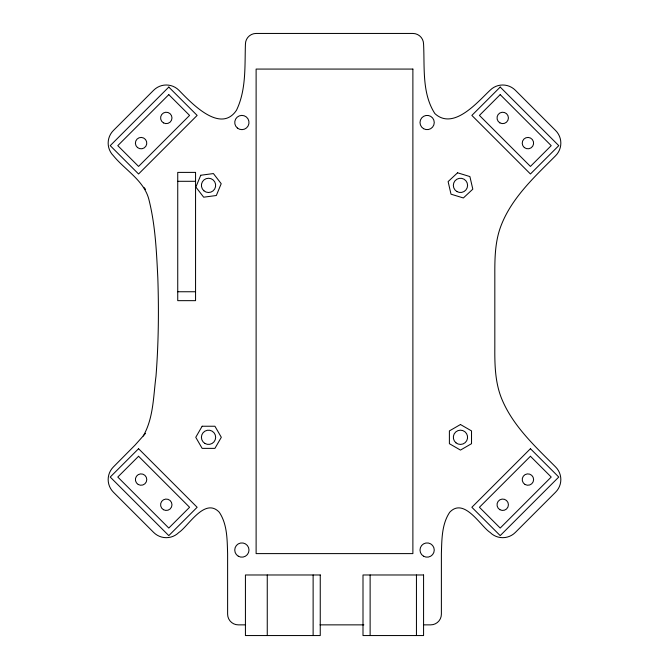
<?xml version="1.0" encoding="UTF-8"?>
<svg xmlns="http://www.w3.org/2000/svg" width="669" height="669" viewBox="0 0 669 669"><rect width="100%" height="100%" fill="white"/><g stroke="black" fill="none" stroke-linecap="round" stroke-linejoin="round"><path stroke-width="1" d="M143.225 436.037C153.569 418.083 153.352 396.265 155.994 376.229C158.545 343.498 158.921 310.625 157.817 277.827C156.496 251.335 155.325 224.525 148.694 198.718C143.467 180.162 124.952 169.909 113.379 155.718A17.812 17.812 0 0 1 113.379 130.522L153.686 90.215A17.812 17.812 0 0 1 178.874 90.215C190.556 102.131 220.285 134.452 236.475 110.26C246.368 89.847 244.678 66.223 245.431 44.137A10.687 10.687 0 0 1 256.118 33.45L412.882 33.45A10.687 10.687 0 0 1 423.569 44.137C424.748 67.26 421.738 93.25 434.883 113.596C453.599 130.89 477.942 101.604 490.126 90.215A17.812 17.812 0 0 1 515.314 90.215L555.621 130.522A17.812 17.812 0 0 1 555.621 155.718C534.531 176.925 511.099 198.233 500.537 227.05C494.876 242.604 494.759 259.371 494.826 275.712L494.826 346.968C494.675 365.015 495.052 383.68 502.427 400.497C513.892 426.964 535.66 446.925 555.621 466.97A17.812 17.812 0 0 1 555.621 492.158L515.314 532.465A17.812 17.812 0 0 1 490.126 532.465C480.71 526.394 464.169 496.858 449.693 512.278C441.64 524.32 441.858 539.674 441.381 553.606L441.381 614.175A10.687 10.687 0 0 1 430.694 624.863L423.41 624.863M145.541 433.345L135.004 445.161L113.379 466.97A17.812 17.812 0 0 0 113.379 492.158L153.686 532.465A17.812 17.812 0 0 0 178.874 532.465C188.29 526.394 204.831 496.858 219.307 512.278C227.36 524.32 227.142 539.674 227.619 553.606L227.619 614.175A10.687 10.687 0 0 0 238.306 624.863L245.59 624.863M177.737 181.299L195.557 181.299M177.737 291.751L195.557 291.751M319.999 624.863L363.861 624.863M143.802 187.32L145.541 189.344M416.444 574.98L416.444 635.55M370.124 574.98L370.124 635.55M313.125 574.98L313.125 635.55M267.257 574.98L267.257 635.55M200.742 175.253L195.875 187.069L203.669 197.196L216.33 195.507L221.205 183.691L213.411 173.564L200.742 175.253M202.147 426.237L195.758 437.3L202.147 448.372L214.925 448.372L221.322 437.3L214.925 426.237L202.147 426.237M168.797 87.07L110.226 145.641L138.567 173.982L197.138 115.411L168.797 87.07M168.797 94.63L117.786 145.641L138.567 166.422L189.578 115.411L168.797 94.63M138.567 448.707L110.226 477.047L168.797 535.618L197.138 507.278L138.567 448.707M500.203 87.07L471.862 115.411L530.433 173.982L558.774 145.641L500.203 87.07M138.567 456.258L117.786 477.047L168.797 528.058L189.578 507.278L138.567 456.258M500.203 94.63L479.422 115.411L530.433 166.422L551.214 145.641L500.203 94.63M530.433 448.707L471.862 507.278L500.203 535.618L558.774 477.047L530.433 448.707M530.433 456.258L479.422 507.278L500.203 528.058L551.214 477.047L530.433 456.258M457.563 172.794L448.113 181.6L451.015 194.186L463.366 197.965L472.807 189.16L469.906 176.574L457.563 172.794M460.464 424.522L449.392 430.911L449.392 443.689L460.464 450.086L471.528 443.689L471.528 430.911L460.464 424.522M412.882 69.074L256.118 69.074L256.118 553.606L412.882 553.606L412.882 69.074M195.557 172.393L177.737 172.393L177.737 300.657L195.557 300.657L195.557 172.393M320.25 574.98L245.431 574.98L245.431 635.55L320.25 635.55L320.25 574.98M423.569 574.98L362.999 574.98L362.999 635.55L423.569 635.55L423.569 574.98M163.428 122.862A5.703 5.703 0 0 0 171.983 117.928A5.703 5.703 0 0 0 163.428 112.994A5.703 5.703 0 0 0 163.428 122.862M137.496 147.548A5.703 5.703 0 0 0 146.72 144.011A5.703 5.703 0 0 0 139.043 137.797A5.703 5.703 0 0 0 137.496 147.548M163.428 509.694A5.703 5.703 0 0 0 171.983 504.752A5.703 5.703 0 0 0 163.428 499.818A5.703 5.703 0 0 0 163.428 509.694M138.24 484.498A5.703 5.703 0 0 0 146.787 479.564A5.703 5.703 0 0 0 138.24 474.63A5.703 5.703 0 0 0 138.24 484.498M499.868 122.862A5.703 5.703 0 0 0 508.423 117.928A5.703 5.703 0 0 0 499.868 112.994A5.703 5.703 0 0 0 499.868 122.862M524.329 147.548A5.703 5.703 0 0 0 533.544 144.011A5.703 5.703 0 0 0 525.867 137.797A5.703 5.703 0 0 0 524.329 147.548M499.868 509.694A5.703 5.703 0 0 0 508.423 504.752A5.703 5.703 0 0 0 499.868 499.818A5.703 5.703 0 0 0 499.868 509.694M525.065 484.498A5.703 5.703 0 0 0 533.611 479.564A5.703 5.703 0 0 0 525.065 474.63A5.703 5.703 0 0 0 525.065 484.498M455.982 442.845A7.125 7.125 0 0 0 467.497 438.412A7.125 7.125 0 0 0 457.897 430.652A7.125 7.125 0 0 0 455.982 442.845M203.903 190.79A7.125 7.125 0 0 0 215.543 186.693A7.125 7.125 0 0 0 206.169 178.656A7.125 7.125 0 0 0 203.903 190.79M204.973 443.472A7.125 7.125 0 0 0 215.661 437.3A7.125 7.125 0 0 0 204.973 431.129A7.125 7.125 0 0 0 204.973 443.472M456.902 191.551A7.125 7.125 0 0 0 467.589 185.38A7.125 7.125 0 0 0 456.902 179.208A7.125 7.125 0 0 0 456.902 191.551M237.395 128.063A7.125 7.125 0 0 0 248.91 123.623A7.125 7.125 0 0 0 239.301 115.871A7.125 7.125 0 0 0 237.395 128.063M423.569 128.691A7.125 7.125 0 0 0 434.256 122.519A7.125 7.125 0 0 0 423.569 116.347A7.125 7.125 0 0 0 423.569 128.691M423.569 556.215A7.125 7.125 0 0 0 434.256 550.043A7.125 7.125 0 0 0 423.569 543.872A7.125 7.125 0 0 0 423.569 556.215M238.306 556.215A7.125 7.125 0 0 0 248.993 550.043A7.125 7.125 0 0 0 238.306 543.872A7.125 7.125 0 0 0 238.306 556.215"/></g></svg>
